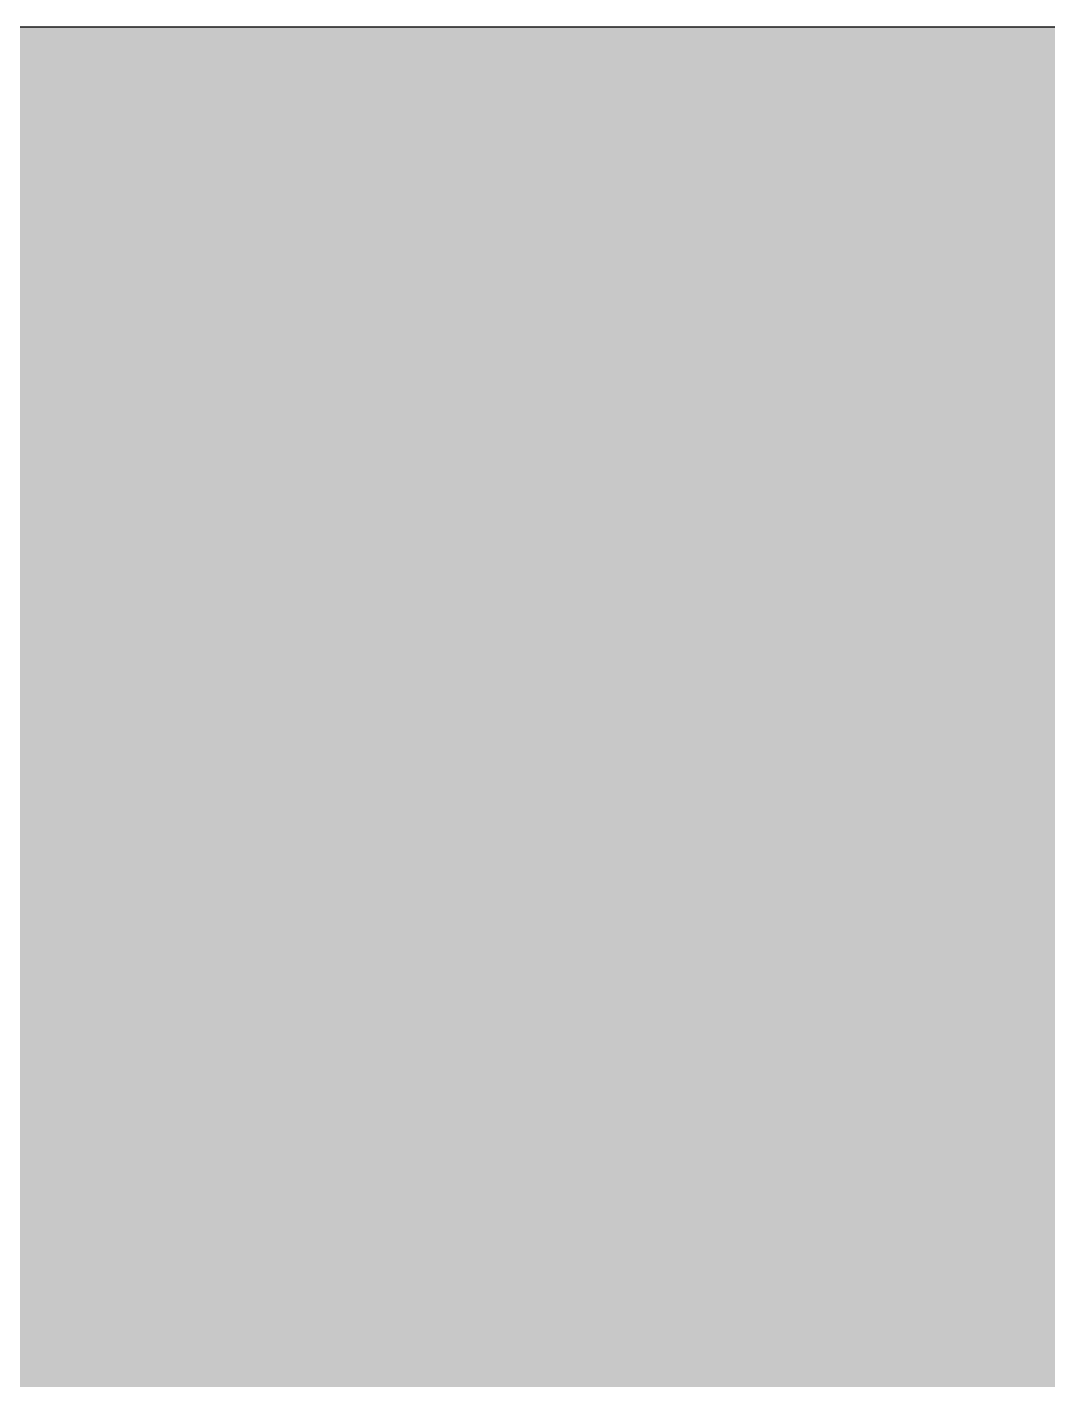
# Model space of a CAD drawing. Header units: inches. Extents: x -10205 to 13964, y -460 to 30702.
# Drawn here: x -3827.12 to -3823.05, y 11274.4 to 11279.79 of the extents above; entities that cross this region are included whole.
import ezdxf

# ---------------------------------------------------------------- set-up
doc = ezdxf.new("R2010")
doc.units = ezdxf.units.IN
doc.header["$MEASUREMENT"] = 0
doc.layers.add('A-WALL-8', color=113, linetype='Continuous', lineweight=25)
doc.layers.add('A-WALL-PATT-5', color=111, linetype='Continuous', lineweight=9)

msp = doc.modelspace()

# ---------------------------------------------------------------- hatches: boundary and pattern name
at = {"layer": 'A-WALL-PATT-5'}
h = msp.add_hatch(dxfattribs=at)
h.set_pattern_fill('FP_4', color=256, style=0, pattern_type=2)
h.set_pattern_definition([(216.87, (12.795, 31.987), (95.9612857, 63.9749714), [15.994, -143.942]), (206.565, (31.987, 22.391), (-31.986981, -31.986924), [35.763, -35.763]), (198.435, (31.987, 6.397), (-63.974746, -31.987128), [20.231, -80.922])])
h.paths.add_polyline_path([(-3822.7237, 10018.0894), (-3822.7237, 10050.9894), (-3828.2237, 10050.9894), (-3828.2044, 10018.0894)], flags=0)
h.paths.add_polyline_path([(-3828.2237, 10089.0144), (-3822.7237, 10089.0144), (-3822.7237, 10153.9894), (-3828.2237, 10153.9894), (-3828.2237, 10148.7894)], flags=0)
h.paths.add_polyline_path([(-3822.7237, 10192.0144), (-3822.7237, 10242.9894), (-3828.2237, 10242.9894), (-3828.2237, 10192.0144)], flags=0)
h.paths.add_polyline_path([(-3826.4737, 10281.0144), (-3822.7237, 10281.0144), (-3822.7237, 10339.2394), (-3828.2237, 10339.2394), (-3828.2237, 10281.0144)], flags=0)
h.paths.add_polyline_path([(-3826.5987, 10531.2394), (-3822.7237, 10531.2394), (-3822.7237, 10551.3144), (-3826.5987, 10551.3144), (-3822.7237, 10555.1894), (-3822.7237, 10703.7894), (-3828.2237, 10703.7894), (-3828.2237, 10531.2394)], flags=0)
h.paths.add_polyline_path([(-3822.7237, 10895.7894), (-3822.7237, 11010.9894), (-3828.2237, 11010.9894), (-3828.2237, 10895.7894)], flags=0)
h.paths.add_polyline_path([(-3822.7237, 11049.0144), (-3822.7237, 11100.5894), (-3828.2237, 11100.5894), (-3828.2237, 11049.0144), (-3827.8154, 11049.0144)], flags=0)
h.paths.add_polyline_path([(-3822.7237, 11138.6144), (-3822.7237, 11164.5894), (-3828.2237, 11164.5894), (-3828.2237, 11138.6144)], flags=0)
h.paths.add_polyline_path([(-3827.2237, 11202.6144), (-3822.7237, 11202.6144), (-3822.7237, 11202.9894), (-3828.2237, 11202.9894), (-3828.2237, 11202.6144)], flags=0)
h.paths.add_polyline_path([(-3828.2237, 11241.0144), (-3822.7237, 11241.0144), (-3822.7237, 11279.7894), (-3828.2237, 11279.7894), (-3828.2237, 11258.8394)], flags=0)
h.paths.add_polyline_path([(-3822.7237, 11317.8144), (-3822.7237, 11318.1894), (-3828.2237, 11318.1894), (-3828.2237, 11317.8144), (-3822.7915, 11317.8144)], flags=0)
h.paths.add_polyline_path([(-3822.7237, 11356.2144), (-3822.7237, 11380.1894), (-3828.2237, 11380.1894), (-3828.2237, 11356.2144)], flags=0)
h.paths.add_polyline_path([(-3822.7237, 11418.2144), (-3822.7237, 11471.7894), (-3828.2237, 11471.7894), (-3828.2237, 11418.2144)], flags=0)
h.paths.add_polyline_path([(-3822.7237, 11509.8144), (-3822.7237, 11587.3644), (-3828.2237, 11587.3644), (-3828.2237, 11509.8144)], flags=0)
h.paths.add_polyline_path([(-3828.2237, 11663.4144), (-3822.7237, 11663.4144), (-3822.7237, 11778.9894), (-3828.2237, 11778.9894), (-3828.2237, 11706.6921)], flags=0)
h.paths.add_polyline_path([(-3822.7237, 11817.0144), (-3822.7237, 11867.7769), (-3828.2237, 11867.7769), (-3828.2237, 11817.0144)], flags=0)
h.paths.add_polyline_path([(-3828.2237, 11905.8019), (-3822.7237, 11905.8019), (-3822.7237, 11970.9894), (-3828.2237, 11970.9894), (-3828.2237, 11907.5439)], flags=0)
h.paths.add_polyline_path([(-3828.2237, 12047.0394), (-3822.7237, 12047.0394), (-3822.7237, 12086.0894), (-3828.2237, 12086.0894), (-3828.2237, 12053.2954)], flags=0)

# ---------------------------------------------------------------- linework, layer by layer
at = {"layer": 'A-WALL-8'}
msp.add_line((-3822.0987, 11279.7894), (-3830.7237, 11279.7894), dxfattribs=at)

doc.saveas('drawing.dxf')
